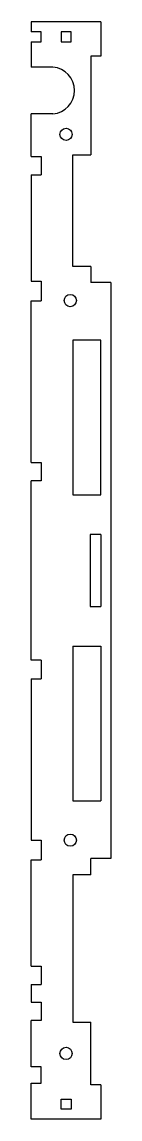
# Model space of a CAD drawing. Header units: inches. Extents: x 70 to 1310, y 181 to 772.
# Drawn here: x 799.8 to 821.9, y 349.6 to 654.4 of the extents above; entities that cross this region are included whole.
import ezdxf

# ---------------------------------------------------------------- set-up
doc = ezdxf.new("R2010")
doc.units = ezdxf.units.IN
doc.header["$LTSCALE"] = 1.21
doc.header["$MEASUREMENT"] = 0
doc.layers.get('0').update_dxf_attribs({"linetype": 'CONTINUOUS'})

msp = doc.modelspace()

# ---------------------------------------------------------------- linework, layer by layer
for p, q in [((819.15, 654.38), (799.76, 654.38)), ((799.76, 654.38), (799.76, 651.61)), ((819.15, 654.38), (819.15, 644.88)), ((802.53, 651.61), (799.76, 651.61)), ((802.53, 648.84), (802.53, 651.61)), ((808.07, 651.61), (808.07, 648.84)), ((810.84, 651.61), (808.07, 651.61)), ((810.84, 648.84), (810.84, 651.61)), ((799.76, 648.84), (802.53, 648.84)), ((799.76, 648.84), (799.76, 641.84)), ((808.07, 648.84), (810.84, 648.84)), ((819.15, 644.88), (816.38, 644.88)), ((816.38, 644.88), (816.38, 617.48)), ((811.35, 586.48), (811.35, 617.48)), ((811.35, 617.48), (816.38, 617.48)), ((816.38, 586.48), (811.35, 586.48)), ((816.38, 586.48), (816.38, 581.98)), ((821.92, 581.98), (816.38, 581.98)), ((821.92, 581.98), (821.92, 421.98)), ((819.15, 565.98), (811.35, 565.98)), ((811.35, 565.98), (811.35, 522.98)), ((819.15, 522.98), (819.15, 565.98)), ((811.35, 522.98), (819.15, 522.98)), ((819.15, 511.98), (816.15, 511.98)), ((816.15, 511.98), (816.15, 491.98)), ((819.15, 511.98), (819.15, 491.98)), ((816.15, 491.98), (819.15, 491.98)), ((811.35, 480.98), (819.15, 480.98)), ((811.35, 480.98), (811.35, 437.98)), ((819.15, 480.98), (819.15, 437.98)), ((811.35, 437.98), (819.15, 437.98)), ((821.92, 421.98), (816.38, 421.98)), ((816.38, 417.48), (816.38, 421.98)), ((811.35, 417.48), (811.35, 376.48)), ((816.38, 417.48), (811.35, 417.48)), ((799.76, 364.08), (799.76, 376.93)), ((811.35, 376.48), (816.38, 376.48)), ((816.38, 359.08), (816.38, 376.48)), ((802.53, 364.08), (799.76, 364.08)), ((802.53, 359.58), (802.53, 364.08)), ((799.76, 359.58), (802.53, 359.58)), ((799.76, 349.58), (799.76, 359.58)), ((819.15, 359.08), (816.38, 359.08)), ((819.15, 359.08), (819.15, 349.58)), ((808.07, 352.35), (808.07, 355.12)), ((808.07, 355.12), (810.84, 355.12)), ((810.84, 355.12), (810.84, 352.35)), ((810.84, 352.35), (808.07, 352.35)), ((819.15, 349.58), (799.76, 349.58))]:
    msp.add_line(p, q)
at = {"linetype": 'Continuous'}
for p, q in [((805.81, 641.84), (799.76, 641.84)), ((811.81, 635.34), (811.81, 635.34)), ((799.76, 617.03), (799.76, 628.84)), ((805.81, 628.84), (799.76, 628.84)), ((799.76, 617.03), (802.53, 617.03)), ((802.53, 617.03), (802.53, 611.93)), ((799.76, 611.93), (802.53, 611.93)), ((799.76, 611.93), (799.76, 582.33)), ((799.76, 582.33), (802.53, 582.33)), ((802.53, 582.33), (802.53, 576.93)), ((799.76, 576.93), (802.53, 576.93)), ((799.76, 532.03), (799.76, 576.93)), ((799.76, 532.03), (802.53, 532.03)), ((802.53, 532.03), (802.53, 526.93)), ((802.53, 526.93), (799.76, 526.93)), ((799.76, 477.03), (799.76, 526.93)), ((802.53, 477.03), (799.76, 477.03)), ((802.53, 477.03), (802.53, 471.93)), ((799.76, 471.93), (802.53, 471.93)), ((799.76, 471.93), (799.76, 427.03)), ((799.76, 427.03), (802.53, 427.03)), ((802.53, 427.03), (802.53, 421.63)), ((799.76, 392.03), (799.76, 421.63)), ((799.76, 421.63), (802.53, 421.63)), ((799.76, 392.03), (802.53, 392.03)), ((802.53, 392.03), (802.53, 386.93)), ((799.76, 386.93), (802.53, 386.93)), ((799.76, 386.93), (799.76, 382.03)), ((799.76, 382.03), (802.53, 382.03)), ((802.53, 382.03), (802.53, 376.93)), ((802.53, 376.93), (799.76, 376.93))]:
    msp.add_line(p, q, dxfattribs=at)
for centre in [(809.45, 623.16), (810.64, 576.98), (810.64, 427.06), (809.45, 367.83)]:
    msp.add_circle(centre, 1.7, dxfattribs=at)
msp.add_arc((805.3, 635.34), 6.52, 274.4881, 85.5119, dxfattribs=at)

doc.saveas('drawing.dxf')
